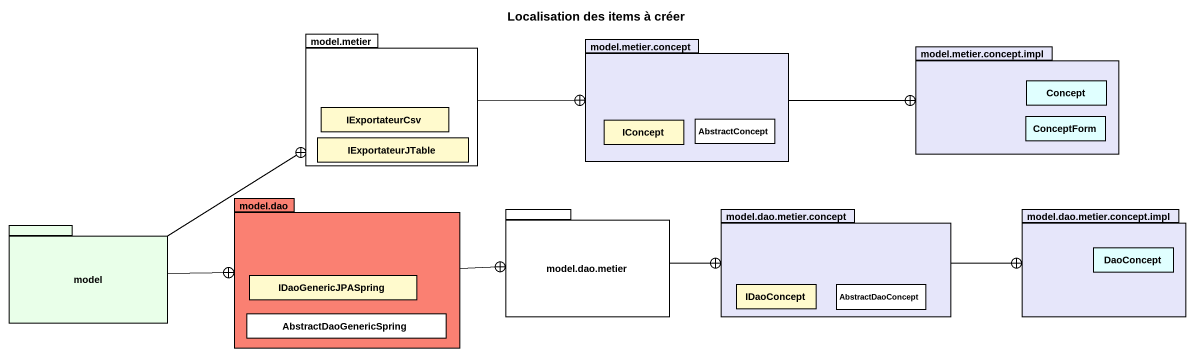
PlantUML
@startuml
title Localisation des items à créer
hide circle
hide empty members
package "model.metier" as model_metier {
  class IExportateurCsv #FFFACD
  class IExportateurJTable #FFFACD
}
package "model.metier.concept" as model_metier_concept #E6E6FA {
  class IConcept #FFFACD
  class AbstractConcept #FFFFFF
}
package "model.metier.concept.impl" as model_metier_concept_impl #E6E6FA {
  class Concept #E0FFFF
  class ConceptForm #E0FFFF
}
package model #E9FFE9 {
}
package "model.dao" as model_dao #FA8072 {
  class AbstractDaoGenericSpring #FFFFFF
  class IDaoGenericJPASpring #FFFACD
}
package "model.dao.metier" as model_dao_metier {
}
package "model.dao.metier.concept" as model_dao_metier_concept #E6E6FA {
  class IDaoConcept #FFFACD
  class AbstractDaoConcept #FFFFFF
}
package "model.dao.metier.concept.impl" as model_dao_metier_concept_2 #E6E6FA {
  class DaoConcept #E0FFFF
}
model_metier -right-+ model_metier_concept
model_metier_concept -right-+ model_metier_concept_impl
model -right-+ model_metier
model -right-+ model_dao
model_dao -right-+ model_dao_metier
model_dao_metier -right-+ model_dao_metier_concept
model_dao_metier_concept -right-+ model_dao_metier_concept_2
@enduml
